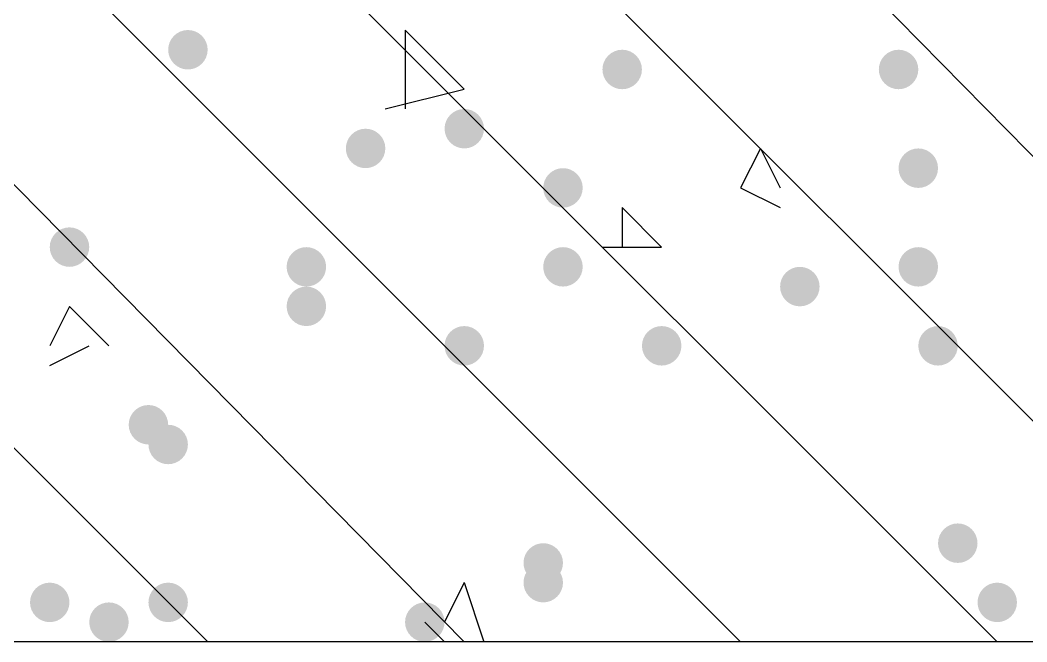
# Model space of a CAD drawing. Header units: inches. Extents: x 11 to 286, y 6 to 196.
# Drawn here: x 84.279 to 86.438, y 51.153 to 52.486 of the extents above; entities that cross this region are included whole.
import ezdxf

# ---------------------------------------------------------------- set-up
doc = ezdxf.new("R2010")
doc.units = ezdxf.units.IN
doc.header["$MEASUREMENT"] = 0
doc.layers.add('PDF_几何图形', color=7, linetype='Continuous')
doc.layers.add('PDF_实体填充', color=7, linetype='Continuous', true_color=0xffffff)

msp = doc.modelspace()

# ---------------------------------------------------------------- hatches: boundary and pattern name
at = {"layer": 'PDF_实体填充', "transparency": 33554559}
h = msp.add_hatch(color=7, dxfattribs=at)
edge = h.paths.add_edge_path(flags=0)
edge.add_spline(control_points=[(84.6808, 52.4228), (84.6808, 52.3995), (84.6617, 52.3804), (84.6384, 52.3804)], knot_values=[0, 0, 0, 0, 1, 1, 1, 1], degree=3, periodic=0)
edge.add_spline(control_points=[(84.6384, 52.3804), (84.6152, 52.3804), (84.5961, 52.3995), (84.5961, 52.4228)], knot_values=[0, 0, 0, 0, 1, 1, 1, 1], degree=3, periodic=0)
edge.add_line((84.5961, 52.4228), (84.5961, 52.4228))
edge.add_spline(control_points=[(84.5961, 52.4228), (84.5961, 52.4461), (84.6152, 52.4651), (84.6384, 52.4651)], knot_values=[0, 0, 0, 0, 1, 1, 1, 1], degree=3, periodic=0)
edge.add_spline(control_points=[(84.6384, 52.4651), (84.6617, 52.4651), (84.6808, 52.4461), (84.6808, 52.4228)], knot_values=[0, 0, 0, 0, 1, 1, 1, 1], degree=3, periodic=0)
edge.add_line((84.6808, 52.4228), (84.6808, 52.4228))
edge.add_line((84.6808, 52.4228), (84.6808, 52.4228))
h = msp.add_hatch(color=7, dxfattribs=at)
edge = h.paths.add_edge_path(flags=0)
edge.add_spline(control_points=[(85.6121, 52.3804), (85.6121, 52.3572), (85.5931, 52.3381), (85.5698, 52.3381)], knot_values=[0, 0, 0, 0, 1, 1, 1, 1], degree=3, periodic=0)
edge.add_spline(control_points=[(85.5698, 52.3381), (85.5465, 52.3381), (85.5274, 52.3572), (85.5274, 52.3804)], knot_values=[0, 0, 0, 0, 1, 1, 1, 1], degree=3, periodic=0)
edge.add_line((85.5274, 52.3804), (85.5274, 52.3804))
edge.add_spline(control_points=[(85.5274, 52.3804), (85.5274, 52.4037), (85.5465, 52.4228), (85.5698, 52.4228)], knot_values=[0, 0, 0, 0, 1, 1, 1, 1], degree=3, periodic=0)
edge.add_spline(control_points=[(85.5698, 52.4228), (85.5931, 52.4228), (85.6121, 52.4037), (85.6121, 52.3804)], knot_values=[0, 0, 0, 0, 1, 1, 1, 1], degree=3, periodic=0)
edge.add_line((85.6121, 52.3804), (85.6121, 52.3804))
edge.add_line((85.6121, 52.3804), (85.6121, 52.3804))
h = msp.add_hatch(color=7, dxfattribs=at)
edge = h.paths.add_edge_path(flags=0)
edge.add_spline(control_points=[(86.2048, 52.3804), (86.2048, 52.3572), (86.1857, 52.3381), (86.1624, 52.3381)], knot_values=[0, 0, 0, 0, 1, 1, 1, 1], degree=3, periodic=0)
edge.add_spline(control_points=[(86.1624, 52.3381), (86.1392, 52.3381), (86.1201, 52.3572), (86.1201, 52.3804)], knot_values=[0, 0, 0, 0, 1, 1, 1, 1], degree=3, periodic=0)
edge.add_line((86.1201, 52.3804), (86.1201, 52.3804))
edge.add_spline(control_points=[(86.1201, 52.3804), (86.1201, 52.4037), (86.1392, 52.4228), (86.1624, 52.4228)], knot_values=[0, 0, 0, 0, 1, 1, 1, 1], degree=3, periodic=0)
edge.add_spline(control_points=[(86.1624, 52.4228), (86.1857, 52.4228), (86.2048, 52.4037), (86.2048, 52.3804)], knot_values=[0, 0, 0, 0, 1, 1, 1, 1], degree=3, periodic=0)
edge.add_line((86.2048, 52.3804), (86.2048, 52.3804))
edge.add_line((86.2048, 52.3804), (86.2048, 52.3804))
h = msp.add_hatch(color=7, dxfattribs=at)
edge = h.paths.add_edge_path(flags=0)
edge.add_spline(control_points=[(85.2734, 52.2534), (85.2734, 52.2302), (85.2544, 52.2111), (85.2311, 52.2111)], knot_values=[0, 0, 0, 0, 1, 1, 1, 1], degree=3, periodic=0)
edge.add_spline(control_points=[(85.2311, 52.2111), (85.2078, 52.2111), (85.1888, 52.2302), (85.1888, 52.2534)], knot_values=[0, 0, 0, 0, 1, 1, 1, 1], degree=3, periodic=0)
edge.add_line((85.1888, 52.2534), (85.1888, 52.2534))
edge.add_spline(control_points=[(85.1888, 52.2534), (85.1888, 52.2767), (85.2078, 52.2958), (85.2311, 52.2958)], knot_values=[0, 0, 0, 0, 1, 1, 1, 1], degree=3, periodic=0)
edge.add_spline(control_points=[(85.2311, 52.2958), (85.2544, 52.2958), (85.2734, 52.2767), (85.2734, 52.2534)], knot_values=[0, 0, 0, 0, 1, 1, 1, 1], degree=3, periodic=0)
edge.add_line((85.2734, 52.2534), (85.2734, 52.2534))
edge.add_line((85.2734, 52.2534), (85.2734, 52.2534))
h = msp.add_hatch(color=7, dxfattribs=at)
edge = h.paths.add_edge_path(flags=0)
edge.add_spline(control_points=[(85.0618, 52.2111), (85.0618, 52.1878), (85.0427, 52.1688), (85.0194, 52.1688)], knot_values=[0, 0, 0, 0, 1, 1, 1, 1], degree=3, periodic=0)
edge.add_spline(control_points=[(85.0194, 52.1688), (84.9962, 52.1688), (84.9771, 52.1878), (84.9771, 52.2111)], knot_values=[0, 0, 0, 0, 1, 1, 1, 1], degree=3, periodic=0)
edge.add_line((84.9771, 52.2111), (84.9771, 52.2111))
edge.add_spline(control_points=[(84.9771, 52.2111), (84.9771, 52.2344), (84.9962, 52.2534), (85.0194, 52.2534)], knot_values=[0, 0, 0, 0, 1, 1, 1, 1], degree=3, periodic=0)
edge.add_spline(control_points=[(85.0194, 52.2534), (85.0427, 52.2534), (85.0618, 52.2344), (85.0618, 52.2111)], knot_values=[0, 0, 0, 0, 1, 1, 1, 1], degree=3, periodic=0)
edge.add_line((85.0618, 52.2111), (85.0618, 52.2111))
edge.add_line((85.0618, 52.2111), (85.0618, 52.2111))
h = msp.add_hatch(color=7, dxfattribs=at)
edge = h.paths.add_edge_path(flags=0)
edge.add_spline(control_points=[(86.2471, 52.1688), (86.2471, 52.1455), (86.2281, 52.1264), (86.2048, 52.1264)], knot_values=[0, 0, 0, 0, 1, 1, 1, 1], degree=3, periodic=0)
edge.add_spline(control_points=[(86.2048, 52.1264), (86.1815, 52.1264), (86.1624, 52.1455), (86.1624, 52.1688)], knot_values=[0, 0, 0, 0, 1, 1, 1, 1], degree=3, periodic=0)
edge.add_line((86.1624, 52.1688), (86.1624, 52.1688))
edge.add_spline(control_points=[(86.1624, 52.1688), (86.1624, 52.1921), (86.1815, 52.2111), (86.2048, 52.2111)], knot_values=[0, 0, 0, 0, 1, 1, 1, 1], degree=3, periodic=0)
edge.add_spline(control_points=[(86.2048, 52.2111), (86.2281, 52.2111), (86.2471, 52.1921), (86.2471, 52.1688)], knot_values=[0, 0, 0, 0, 1, 1, 1, 1], degree=3, periodic=0)
edge.add_line((86.2471, 52.1688), (86.2471, 52.1688))
edge.add_line((86.2471, 52.1688), (86.2471, 52.1688))
h = msp.add_hatch(color=7, dxfattribs=at)
edge = h.paths.add_edge_path(flags=0)
edge.add_spline(control_points=[(85.4851, 52.1264), (85.4851, 52.1032), (85.4661, 52.0841), (85.4428, 52.0841)], knot_values=[0, 0, 0, 0, 1, 1, 1, 1], degree=3, periodic=0)
edge.add_spline(control_points=[(85.4428, 52.0841), (85.4195, 52.0841), (85.4004, 52.1032), (85.4004, 52.1264)], knot_values=[0, 0, 0, 0, 1, 1, 1, 1], degree=3, periodic=0)
edge.add_line((85.4004, 52.1264), (85.4004, 52.1264))
edge.add_spline(control_points=[(85.4004, 52.1264), (85.4004, 52.1497), (85.4195, 52.1688), (85.4428, 52.1688)], knot_values=[0, 0, 0, 0, 1, 1, 1, 1], degree=3, periodic=0)
edge.add_spline(control_points=[(85.4428, 52.1688), (85.4661, 52.1688), (85.4851, 52.1497), (85.4851, 52.1264)], knot_values=[0, 0, 0, 0, 1, 1, 1, 1], degree=3, periodic=0)
edge.add_line((85.4851, 52.1264), (85.4851, 52.1264))
edge.add_line((85.4851, 52.1264), (85.4851, 52.1264))
h = msp.add_hatch(color=7, dxfattribs=at)
edge = h.paths.add_edge_path(flags=0)
edge.add_spline(control_points=[(84.4268, 51.9994), (84.4268, 51.9762), (84.4077, 51.9571), (84.3844, 51.9571)], knot_values=[0, 0, 0, 0, 1, 1, 1, 1], degree=3, periodic=0)
edge.add_spline(control_points=[(84.3844, 51.9571), (84.3612, 51.9571), (84.3421, 51.9762), (84.3421, 51.9994)], knot_values=[0, 0, 0, 0, 1, 1, 1, 1], degree=3, periodic=0)
edge.add_line((84.3421, 51.9994), (84.3421, 51.9994))
edge.add_spline(control_points=[(84.3421, 51.9994), (84.3421, 52.0227), (84.3612, 52.0418), (84.3844, 52.0418)], knot_values=[0, 0, 0, 0, 1, 1, 1, 1], degree=3, periodic=0)
edge.add_spline(control_points=[(84.3844, 52.0418), (84.4077, 52.0418), (84.4268, 52.0227), (84.4268, 51.9994)], knot_values=[0, 0, 0, 0, 1, 1, 1, 1], degree=3, periodic=0)
edge.add_line((84.4268, 51.9994), (84.4268, 51.9994))
edge.add_line((84.4268, 51.9994), (84.4268, 51.9994))
h = msp.add_hatch(color=7, dxfattribs=at)
edge = h.paths.add_edge_path(flags=0)
edge.add_spline(control_points=[(84.9348, 51.9571), (84.9348, 51.9338), (84.9157, 51.9148), (84.8924, 51.9148)], knot_values=[0, 0, 0, 0, 1, 1, 1, 1], degree=3, periodic=0)
edge.add_spline(control_points=[(84.8924, 51.9148), (84.8692, 51.9148), (84.8501, 51.9338), (84.8501, 51.9571)], knot_values=[0, 0, 0, 0, 1, 1, 1, 1], degree=3, periodic=0)
edge.add_line((84.8501, 51.9571), (84.8501, 51.9571))
edge.add_spline(control_points=[(84.8501, 51.9571), (84.8501, 51.9804), (84.8692, 51.9994), (84.8924, 51.9994)], knot_values=[0, 0, 0, 0, 1, 1, 1, 1], degree=3, periodic=0)
edge.add_spline(control_points=[(84.8924, 51.9994), (84.9157, 51.9994), (84.9348, 51.9804), (84.9348, 51.9571)], knot_values=[0, 0, 0, 0, 1, 1, 1, 1], degree=3, periodic=0)
edge.add_line((84.9348, 51.9571), (84.9348, 51.9571))
edge.add_line((84.9348, 51.9571), (84.9348, 51.9571))
h = msp.add_hatch(color=7, dxfattribs=at)
edge = h.paths.add_edge_path(flags=0)
edge.add_spline(control_points=[(85.4851, 51.9571), (85.4851, 51.9338), (85.4661, 51.9148), (85.4428, 51.9148)], knot_values=[0, 0, 0, 0, 1, 1, 1, 1], degree=3, periodic=0)
edge.add_spline(control_points=[(85.4428, 51.9148), (85.4195, 51.9148), (85.4004, 51.9338), (85.4004, 51.9571)], knot_values=[0, 0, 0, 0, 1, 1, 1, 1], degree=3, periodic=0)
edge.add_line((85.4004, 51.9571), (85.4004, 51.9571))
edge.add_spline(control_points=[(85.4004, 51.9571), (85.4004, 51.9804), (85.4195, 51.9994), (85.4428, 51.9994)], knot_values=[0, 0, 0, 0, 1, 1, 1, 1], degree=3, periodic=0)
edge.add_spline(control_points=[(85.4428, 51.9994), (85.4661, 51.9994), (85.4851, 51.9804), (85.4851, 51.9571)], knot_values=[0, 0, 0, 0, 1, 1, 1, 1], degree=3, periodic=0)
edge.add_line((85.4851, 51.9571), (85.4851, 51.9571))
edge.add_line((85.4851, 51.9571), (85.4851, 51.9571))
h = msp.add_hatch(color=7, dxfattribs=at)
edge = h.paths.add_edge_path(flags=0)
edge.add_spline(control_points=[(86.2471, 51.9571), (86.2471, 51.9338), (86.2281, 51.9148), (86.2048, 51.9148)], knot_values=[0, 0, 0, 0, 1, 1, 1, 1], degree=3, periodic=0)
edge.add_spline(control_points=[(86.2048, 51.9148), (86.1815, 51.9148), (86.1624, 51.9338), (86.1624, 51.9571)], knot_values=[0, 0, 0, 0, 1, 1, 1, 1], degree=3, periodic=0)
edge.add_line((86.1624, 51.9571), (86.1624, 51.9571))
edge.add_spline(control_points=[(86.1624, 51.9571), (86.1624, 51.9804), (86.1815, 51.9994), (86.2048, 51.9994)], knot_values=[0, 0, 0, 0, 1, 1, 1, 1], degree=3, periodic=0)
edge.add_spline(control_points=[(86.2048, 51.9994), (86.2281, 51.9994), (86.2471, 51.9804), (86.2471, 51.9571)], knot_values=[0, 0, 0, 0, 1, 1, 1, 1], degree=3, periodic=0)
edge.add_line((86.2471, 51.9571), (86.2471, 51.9571))
edge.add_line((86.2471, 51.9571), (86.2471, 51.9571))
h = msp.add_hatch(color=7, dxfattribs=at)
edge = h.paths.add_edge_path(flags=0)
edge.add_spline(control_points=[(85.9931, 51.9148), (85.9931, 51.8915), (85.9741, 51.8724), (85.9508, 51.8724)], knot_values=[0, 0, 0, 0, 1, 1, 1, 1], degree=3, periodic=0)
edge.add_spline(control_points=[(85.9508, 51.8724), (85.9275, 51.8724), (85.9084, 51.8915), (85.9084, 51.9148)], knot_values=[0, 0, 0, 0, 1, 1, 1, 1], degree=3, periodic=0)
edge.add_line((85.9084, 51.9148), (85.9084, 51.9148))
edge.add_spline(control_points=[(85.9084, 51.9148), (85.9084, 51.9381), (85.9275, 51.9571), (85.9508, 51.9571)], knot_values=[0, 0, 0, 0, 1, 1, 1, 1], degree=3, periodic=0)
edge.add_spline(control_points=[(85.9508, 51.9571), (85.9741, 51.9571), (85.9931, 51.9381), (85.9931, 51.9148)], knot_values=[0, 0, 0, 0, 1, 1, 1, 1], degree=3, periodic=0)
edge.add_line((85.9931, 51.9148), (85.9931, 51.9148))
edge.add_line((85.9931, 51.9148), (85.9931, 51.9148))
h = msp.add_hatch(color=7, dxfattribs=at)
edge = h.paths.add_edge_path(flags=0)
edge.add_spline(control_points=[(84.9348, 51.8724), (84.9348, 51.8492), (84.9157, 51.8301), (84.8924, 51.8301)], knot_values=[0, 0, 0, 0, 1, 1, 1, 1], degree=3, periodic=0)
edge.add_spline(control_points=[(84.8924, 51.8301), (84.8692, 51.8301), (84.8501, 51.8492), (84.8501, 51.8724)], knot_values=[0, 0, 0, 0, 1, 1, 1, 1], degree=3, periodic=0)
edge.add_line((84.8501, 51.8724), (84.8501, 51.8724))
edge.add_spline(control_points=[(84.8501, 51.8724), (84.8501, 51.8957), (84.8692, 51.9148), (84.8924, 51.9148)], knot_values=[0, 0, 0, 0, 1, 1, 1, 1], degree=3, periodic=0)
edge.add_spline(control_points=[(84.8924, 51.9148), (84.9157, 51.9148), (84.9348, 51.8957), (84.9348, 51.8724)], knot_values=[0, 0, 0, 0, 1, 1, 1, 1], degree=3, periodic=0)
edge.add_line((84.9348, 51.8724), (84.9348, 51.8724))
edge.add_line((84.9348, 51.8724), (84.9348, 51.8724))
h = msp.add_hatch(color=7, dxfattribs=at)
edge = h.paths.add_edge_path(flags=0)
edge.add_spline(control_points=[(85.2734, 51.7878), (85.2734, 51.7645), (85.2544, 51.7454), (85.2311, 51.7454)], knot_values=[0, 0, 0, 0, 1, 1, 1, 1], degree=3, periodic=0)
edge.add_spline(control_points=[(85.2311, 51.7454), (85.2078, 51.7454), (85.1888, 51.7645), (85.1888, 51.7878)], knot_values=[0, 0, 0, 0, 1, 1, 1, 1], degree=3, periodic=0)
edge.add_line((85.1888, 51.7878), (85.1888, 51.7878))
edge.add_spline(control_points=[(85.1888, 51.7878), (85.1888, 51.8111), (85.2078, 51.8301), (85.2311, 51.8301)], knot_values=[0, 0, 0, 0, 1, 1, 1, 1], degree=3, periodic=0)
edge.add_spline(control_points=[(85.2311, 51.8301), (85.2544, 51.8301), (85.2734, 51.8111), (85.2734, 51.7878)], knot_values=[0, 0, 0, 0, 1, 1, 1, 1], degree=3, periodic=0)
edge.add_line((85.2734, 51.7878), (85.2734, 51.7878))
edge.add_line((85.2734, 51.7878), (85.2734, 51.7878))
h = msp.add_hatch(color=7, dxfattribs=at)
edge = h.paths.add_edge_path(flags=0)
edge.add_spline(control_points=[(85.6968, 51.7878), (85.6968, 51.7645), (85.6777, 51.7454), (85.6544, 51.7454)], knot_values=[0, 0, 0, 0, 1, 1, 1, 1], degree=3, periodic=0)
edge.add_spline(control_points=[(85.6544, 51.7454), (85.6312, 51.7454), (85.6121, 51.7645), (85.6121, 51.7878)], knot_values=[0, 0, 0, 0, 1, 1, 1, 1], degree=3, periodic=0)
edge.add_line((85.6121, 51.7878), (85.6121, 51.7878))
edge.add_spline(control_points=[(85.6121, 51.7878), (85.6121, 51.8111), (85.6312, 51.8301), (85.6544, 51.8301)], knot_values=[0, 0, 0, 0, 1, 1, 1, 1], degree=3, periodic=0)
edge.add_spline(control_points=[(85.6544, 51.8301), (85.6777, 51.8301), (85.6968, 51.8111), (85.6968, 51.7878)], knot_values=[0, 0, 0, 0, 1, 1, 1, 1], degree=3, periodic=0)
edge.add_line((85.6968, 51.7878), (85.6968, 51.7878))
edge.add_line((85.6968, 51.7878), (85.6968, 51.7878))
h = msp.add_hatch(color=7, dxfattribs=at)
edge = h.paths.add_edge_path(flags=0)
edge.add_spline(control_points=[(86.2894, 51.7878), (86.2894, 51.7645), (86.2704, 51.7454), (86.2471, 51.7454)], knot_values=[0, 0, 0, 0, 1, 1, 1, 1], degree=3, periodic=0)
edge.add_spline(control_points=[(86.2471, 51.7454), (86.2238, 51.7454), (86.2048, 51.7645), (86.2048, 51.7878)], knot_values=[0, 0, 0, 0, 1, 1, 1, 1], degree=3, periodic=0)
edge.add_line((86.2048, 51.7878), (86.2048, 51.7878))
edge.add_spline(control_points=[(86.2048, 51.7878), (86.2048, 51.8111), (86.2238, 51.8301), (86.2471, 51.8301)], knot_values=[0, 0, 0, 0, 1, 1, 1, 1], degree=3, periodic=0)
edge.add_spline(control_points=[(86.2471, 51.8301), (86.2704, 51.8301), (86.2894, 51.8111), (86.2894, 51.7878)], knot_values=[0, 0, 0, 0, 1, 1, 1, 1], degree=3, periodic=0)
edge.add_line((86.2894, 51.7878), (86.2894, 51.7878))
edge.add_line((86.2894, 51.7878), (86.2894, 51.7878))
h = msp.add_hatch(color=7, dxfattribs=at)
edge = h.paths.add_edge_path(flags=0)
edge.add_spline(control_points=[(84.5961, 51.6184), (84.5961, 51.5952), (84.5771, 51.5761), (84.5538, 51.5761)], knot_values=[0, 0, 0, 0, 1, 1, 1, 1], degree=3, periodic=0)
edge.add_spline(control_points=[(84.5538, 51.5761), (84.5305, 51.5761), (84.5114, 51.5952), (84.5114, 51.6184)], knot_values=[0, 0, 0, 0, 1, 1, 1, 1], degree=3, periodic=0)
edge.add_line((84.5114, 51.6184), (84.5114, 51.6184))
edge.add_spline(control_points=[(84.5114, 51.6184), (84.5114, 51.6417), (84.5305, 51.6608), (84.5538, 51.6608)], knot_values=[0, 0, 0, 0, 1, 1, 1, 1], degree=3, periodic=0)
edge.add_spline(control_points=[(84.5538, 51.6608), (84.5771, 51.6608), (84.5961, 51.6417), (84.5961, 51.6184)], knot_values=[0, 0, 0, 0, 1, 1, 1, 1], degree=3, periodic=0)
edge.add_line((84.5961, 51.6184), (84.5961, 51.6184))
edge.add_line((84.5961, 51.6184), (84.5961, 51.6184))
h = msp.add_hatch(color=7, dxfattribs=at)
edge = h.paths.add_edge_path(flags=0)
edge.add_spline(control_points=[(84.6384, 51.5761), (84.6384, 51.5528), (84.6194, 51.5338), (84.5961, 51.5338)], knot_values=[0, 0, 0, 0, 1, 1, 1, 1], degree=3, periodic=0)
edge.add_spline(control_points=[(84.5961, 51.5338), (84.5728, 51.5338), (84.5538, 51.5528), (84.5538, 51.5761)], knot_values=[0, 0, 0, 0, 1, 1, 1, 1], degree=3, periodic=0)
edge.add_line((84.5538, 51.5761), (84.5538, 51.5761))
edge.add_spline(control_points=[(84.5538, 51.5761), (84.5538, 51.5994), (84.5728, 51.6184), (84.5961, 51.6184)], knot_values=[0, 0, 0, 0, 1, 1, 1, 1], degree=3, periodic=0)
edge.add_spline(control_points=[(84.5961, 51.6184), (84.6194, 51.6184), (84.6384, 51.5994), (84.6384, 51.5761)], knot_values=[0, 0, 0, 0, 1, 1, 1, 1], degree=3, periodic=0)
edge.add_line((84.6384, 51.5761), (84.6384, 51.5761))
edge.add_line((84.6384, 51.5761), (84.6384, 51.5761))
h = msp.add_hatch(color=7, dxfattribs=at)
edge = h.paths.add_edge_path(flags=0)
edge.add_spline(control_points=[(86.3318, 51.3644), (86.3318, 51.3412), (86.3127, 51.3221), (86.2894, 51.3221)], knot_values=[0, 0, 0, 0, 1, 1, 1, 1], degree=3, periodic=0)
edge.add_spline(control_points=[(86.2894, 51.3221), (86.2662, 51.3221), (86.2471, 51.3412), (86.2471, 51.3644)], knot_values=[0, 0, 0, 0, 1, 1, 1, 1], degree=3, periodic=0)
edge.add_line((86.2471, 51.3644), (86.2471, 51.3644))
edge.add_spline(control_points=[(86.2471, 51.3644), (86.2471, 51.3877), (86.2662, 51.4068), (86.2894, 51.4068)], knot_values=[0, 0, 0, 0, 1, 1, 1, 1], degree=3, periodic=0)
edge.add_spline(control_points=[(86.2894, 51.4068), (86.3127, 51.4068), (86.3318, 51.3877), (86.3318, 51.3644)], knot_values=[0, 0, 0, 0, 1, 1, 1, 1], degree=3, periodic=0)
edge.add_line((86.3318, 51.3644), (86.3318, 51.3644))
edge.add_line((86.3318, 51.3644), (86.3318, 51.3644))
h = msp.add_hatch(color=7, dxfattribs=at)
edge = h.paths.add_edge_path(flags=0)
edge.add_spline(control_points=[(85.4428, 51.3221), (85.4428, 51.2988), (85.4237, 51.2798), (85.4004, 51.2798)], knot_values=[0, 0, 0, 0, 1, 1, 1, 1], degree=3, periodic=0)
edge.add_spline(control_points=[(85.4004, 51.2798), (85.3772, 51.2798), (85.3581, 51.2988), (85.3581, 51.3221)], knot_values=[0, 0, 0, 0, 1, 1, 1, 1], degree=3, periodic=0)
edge.add_line((85.3581, 51.3221), (85.3581, 51.3221))
edge.add_spline(control_points=[(85.3581, 51.3221), (85.3581, 51.3454), (85.3772, 51.3644), (85.4004, 51.3644)], knot_values=[0, 0, 0, 0, 1, 1, 1, 1], degree=3, periodic=0)
edge.add_spline(control_points=[(85.4004, 51.3644), (85.4237, 51.3644), (85.4428, 51.3454), (85.4428, 51.3221)], knot_values=[0, 0, 0, 0, 1, 1, 1, 1], degree=3, periodic=0)
edge.add_line((85.4428, 51.3221), (85.4428, 51.3221))
edge.add_line((85.4428, 51.3221), (85.4428, 51.3221))
h = msp.add_hatch(color=7, dxfattribs=at)
edge = h.paths.add_edge_path(flags=0)
edge.add_spline(control_points=[(85.4428, 51.2798), (85.4428, 51.2565), (85.4237, 51.2374), (85.4004, 51.2374)], knot_values=[0, 0, 0, 0, 1, 1, 1, 1], degree=3, periodic=0)
edge.add_spline(control_points=[(85.4004, 51.2374), (85.3772, 51.2374), (85.3581, 51.2565), (85.3581, 51.2798)], knot_values=[0, 0, 0, 0, 1, 1, 1, 1], degree=3, periodic=0)
edge.add_line((85.3581, 51.2798), (85.3581, 51.2798))
edge.add_spline(control_points=[(85.3581, 51.2798), (85.3581, 51.3031), (85.3772, 51.3221), (85.4004, 51.3221)], knot_values=[0, 0, 0, 0, 1, 1, 1, 1], degree=3, periodic=0)
edge.add_spline(control_points=[(85.4004, 51.3221), (85.4237, 51.3221), (85.4428, 51.3031), (85.4428, 51.2798)], knot_values=[0, 0, 0, 0, 1, 1, 1, 1], degree=3, periodic=0)
edge.add_line((85.4428, 51.2798), (85.4428, 51.2798))
edge.add_line((85.4428, 51.2798), (85.4428, 51.2798))
h = msp.add_hatch(color=7, dxfattribs=at)
edge = h.paths.add_edge_path(flags=0)
edge.add_spline(control_points=[(84.3844, 51.2374), (84.3844, 51.2142), (84.3654, 51.1951), (84.3421, 51.1951)], knot_values=[0, 0, 0, 0, 1, 1, 1, 1], degree=3, periodic=0)
edge.add_spline(control_points=[(84.3421, 51.1951), (84.3188, 51.1951), (84.2998, 51.2142), (84.2998, 51.2374)], knot_values=[0, 0, 0, 0, 1, 1, 1, 1], degree=3, periodic=0)
edge.add_line((84.2998, 51.2374), (84.2998, 51.2374))
edge.add_spline(control_points=[(84.2998, 51.2374), (84.2998, 51.2607), (84.3188, 51.2798), (84.3421, 51.2798)], knot_values=[0, 0, 0, 0, 1, 1, 1, 1], degree=3, periodic=0)
edge.add_spline(control_points=[(84.3421, 51.2798), (84.3654, 51.2798), (84.3844, 51.2607), (84.3844, 51.2374)], knot_values=[0, 0, 0, 0, 1, 1, 1, 1], degree=3, periodic=0)
edge.add_line((84.3844, 51.2374), (84.3844, 51.2374))
edge.add_line((84.3844, 51.2374), (84.3844, 51.2374))
h = msp.add_hatch(color=7, dxfattribs=at)
edge = h.paths.add_edge_path(flags=0)
edge.add_spline(control_points=[(84.6384, 51.2374), (84.6384, 51.2142), (84.6194, 51.1951), (84.5961, 51.1951)], knot_values=[0, 0, 0, 0, 1, 1, 1, 1], degree=3, periodic=0)
edge.add_spline(control_points=[(84.5961, 51.1951), (84.5728, 51.1951), (84.5538, 51.2142), (84.5538, 51.2374)], knot_values=[0, 0, 0, 0, 1, 1, 1, 1], degree=3, periodic=0)
edge.add_line((84.5538, 51.2374), (84.5538, 51.2374))
edge.add_spline(control_points=[(84.5538, 51.2374), (84.5538, 51.2607), (84.5728, 51.2798), (84.5961, 51.2798)], knot_values=[0, 0, 0, 0, 1, 1, 1, 1], degree=3, periodic=0)
edge.add_spline(control_points=[(84.5961, 51.2798), (84.6194, 51.2798), (84.6384, 51.2607), (84.6384, 51.2374)], knot_values=[0, 0, 0, 0, 1, 1, 1, 1], degree=3, periodic=0)
edge.add_line((84.6384, 51.2374), (84.6384, 51.2374))
edge.add_line((84.6384, 51.2374), (84.6384, 51.2374))
h = msp.add_hatch(color=7, dxfattribs=at)
edge = h.paths.add_edge_path(flags=0)
edge.add_spline(control_points=[(86.4164, 51.2374), (86.4164, 51.2142), (86.3974, 51.1951), (86.3741, 51.1951)], knot_values=[0, 0, 0, 0, 1, 1, 1, 1], degree=3, periodic=0)
edge.add_spline(control_points=[(86.3741, 51.1951), (86.3508, 51.1951), (86.3318, 51.2142), (86.3318, 51.2374)], knot_values=[0, 0, 0, 0, 1, 1, 1, 1], degree=3, periodic=0)
edge.add_line((86.3318, 51.2374), (86.3318, 51.2374))
edge.add_spline(control_points=[(86.3318, 51.2374), (86.3318, 51.2607), (86.3508, 51.2798), (86.3741, 51.2798)], knot_values=[0, 0, 0, 0, 1, 1, 1, 1], degree=3, periodic=0)
edge.add_spline(control_points=[(86.3741, 51.2798), (86.3974, 51.2798), (86.4164, 51.2607), (86.4164, 51.2374)], knot_values=[0, 0, 0, 0, 1, 1, 1, 1], degree=3, periodic=0)
edge.add_line((86.4164, 51.2374), (86.4164, 51.2374))
edge.add_line((86.4164, 51.2374), (86.4164, 51.2374))
h = msp.add_hatch(color=7, dxfattribs=at)
edge = h.paths.add_edge_path(flags=0)
edge.add_spline(control_points=[(84.5114, 51.1951), (84.5114, 51.1718), (84.4924, 51.1528), (84.4691, 51.1528)], knot_values=[0, 0, 0, 0, 1, 1, 1, 1], degree=3, periodic=0)
edge.add_spline(control_points=[(84.4691, 51.1528), (84.4458, 51.1528), (84.4268, 51.1718), (84.4268, 51.1951)], knot_values=[0, 0, 0, 0, 1, 1, 1, 1], degree=3, periodic=0)
edge.add_line((84.4268, 51.1951), (84.4268, 51.1951))
edge.add_spline(control_points=[(84.4268, 51.1951), (84.4268, 51.2184), (84.4458, 51.2374), (84.4691, 51.2374)], knot_values=[0, 0, 0, 0, 1, 1, 1, 1], degree=3, periodic=0)
edge.add_spline(control_points=[(84.4691, 51.2374), (84.4924, 51.2374), (84.5114, 51.2184), (84.5114, 51.1951)], knot_values=[0, 0, 0, 0, 1, 1, 1, 1], degree=3, periodic=0)
edge.add_line((84.5114, 51.1951), (84.5114, 51.1951))
edge.add_line((84.5114, 51.1951), (84.5114, 51.1951))
h = msp.add_hatch(color=7, dxfattribs=at)
edge = h.paths.add_edge_path(flags=0)
edge.add_spline(control_points=[(85.1888, 51.1951), (85.1888, 51.1718), (85.1697, 51.1528), (85.1464, 51.1528)], knot_values=[0, 0, 0, 0, 1, 1, 1, 1], degree=3, periodic=0)
edge.add_spline(control_points=[(85.1464, 51.1528), (85.1232, 51.1528), (85.1041, 51.1718), (85.1041, 51.1951)], knot_values=[0, 0, 0, 0, 1, 1, 1, 1], degree=3, periodic=0)
edge.add_line((85.1041, 51.1951), (85.1041, 51.1951))
edge.add_spline(control_points=[(85.1041, 51.1951), (85.1041, 51.2184), (85.1232, 51.2374), (85.1464, 51.2374)], knot_values=[0, 0, 0, 0, 1, 1, 1, 1], degree=3, periodic=0)
edge.add_spline(control_points=[(85.1464, 51.2374), (85.1697, 51.2374), (85.1888, 51.2184), (85.1888, 51.1951)], knot_values=[0, 0, 0, 0, 1, 1, 1, 1], degree=3, periodic=0)
edge.add_line((85.1888, 51.1951), (85.1888, 51.1951))
edge.add_line((85.1888, 51.1951), (85.1888, 51.1951))

# ---------------------------------------------------------------- linework, layer by layer
at = {"layer": 'PDF_几何图形'}
for p, q in [((82.5218, 55.5554), (86.9244, 51.1528)), ((82.5218, 55.0051), (86.3741, 51.1528)), ((82.5218, 54.4548), (85.8238, 51.1528)), ((82.5218, 53.9044), (85.2311, 51.1528)), ((84.9348, 53.7351), (87.4748, 51.1528)), ((82.5218, 53.3118), (84.6808, 51.1528)), ((85.1041, 52.4651), (85.2311, 52.3381)), ((85.1041, 52.4651), (85.1041, 52.2958)), ((85.0618, 52.2958), (85.2311, 52.3381)), ((85.8661, 52.2111), (85.8238, 52.1264)), ((85.8661, 52.2111), (85.9084, 52.1264)), ((85.8238, 52.1264), (85.9084, 52.0841)), ((85.5698, 52.0841), (85.6544, 51.9994)), ((85.5698, 52.0841), (85.5698, 51.9994)), ((85.5274, 51.9994), (85.6544, 51.9994)), ((84.3844, 51.8724), (84.3421, 51.7878)), ((84.3844, 51.8724), (84.4691, 51.7878)), ((84.3421, 51.7454), (84.4268, 51.7878)), ((85.2311, 51.2798), (85.1888, 51.1951)), ((85.2311, 51.2798), (85.2734, 51.1528)), ((85.1464, 51.1951), (85.1888, 51.1528)), ((176.9251, 51.1528), (70.4568, 51.1528))]:
    msp.add_line(p, q, dxfattribs=at)

doc.saveas('drawing.dxf')
